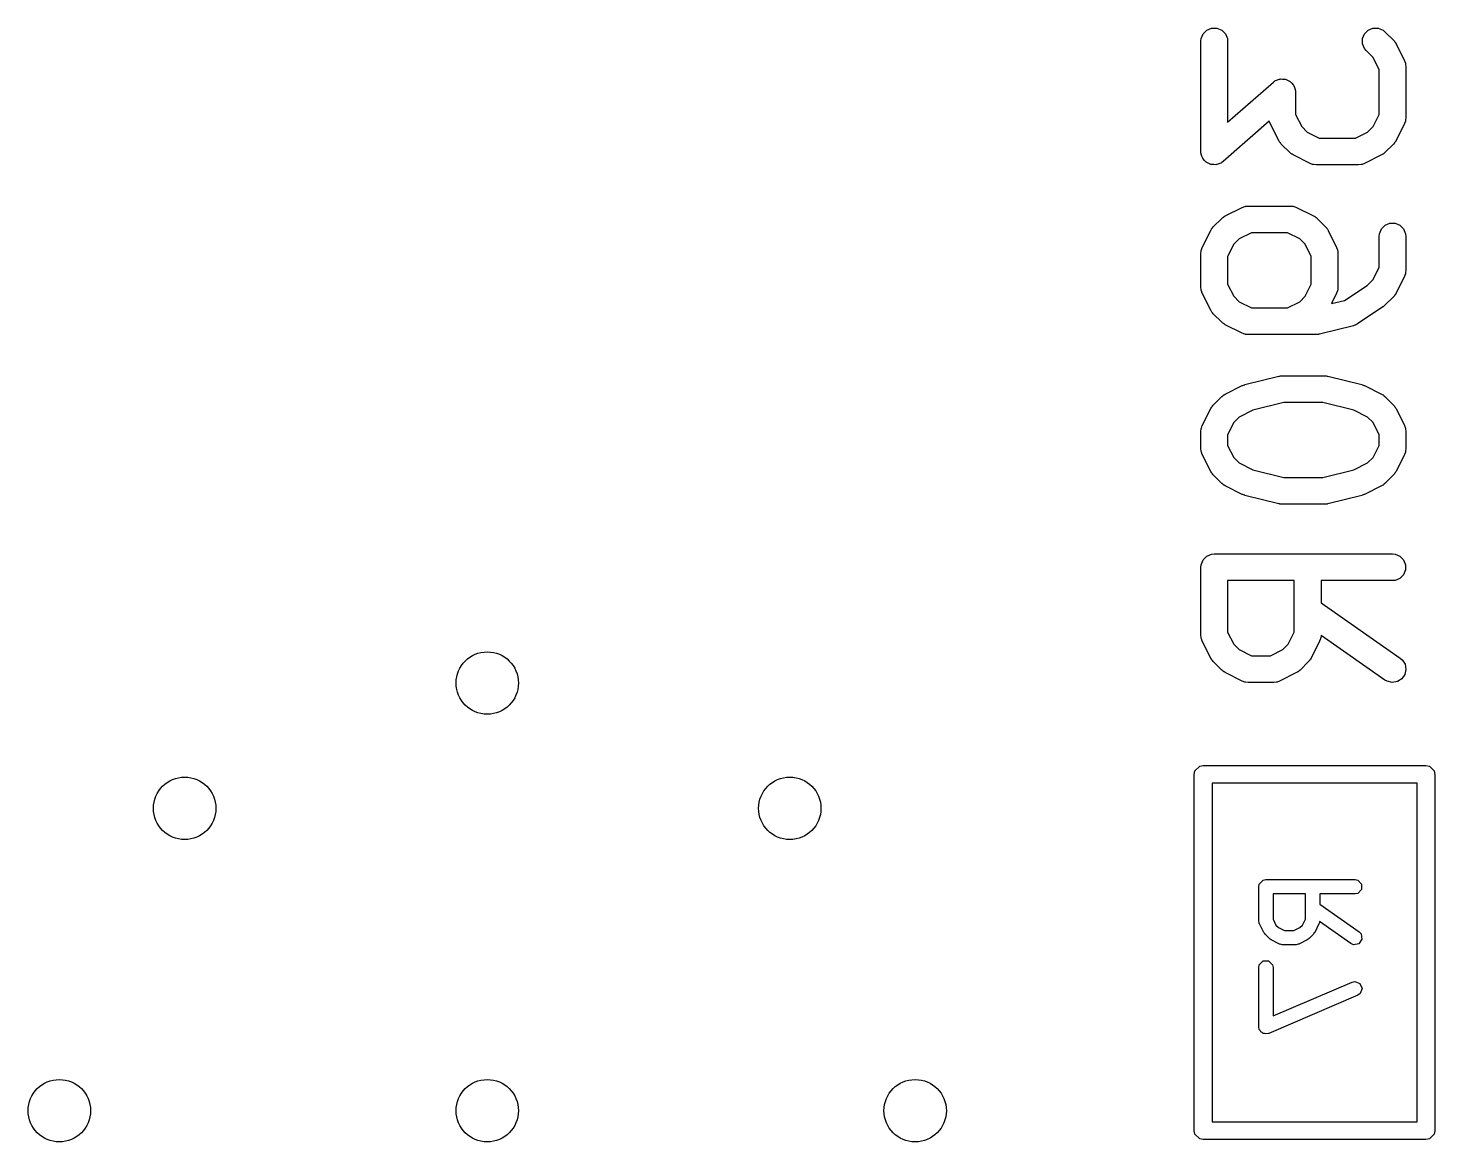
# Model space of a CAD drawing. Extents: x 0.25 to 2.5, y 0.08 to 2.24.
# Drawn here: x 0.2986 to 0.6093, y 1.9931 to 2.2392 of the extents above; entities that cross this region are included whole.
import ezdxf

# ---------------------------------------------------------------- set-up
doc = ezdxf.new("R2010")
doc.units = 0
doc.header["$MEASUREMENT"] = 0
doc.layers.add('BLACK', color=7, linetype='CONTINUOUS')

msp = doc.modelspace()

# ---------------------------------------------------------------- linework, layer by layer
at = {"layer": 'BLACK', "linetype": 'CONTINUOUS'}
for p, q in [((0.55758, 2.2363), (0.55764, 2.23688)), ((0.55764, 2.23688), (0.55808, 2.23794)), ((0.55808, 2.23794), (0.5589, 2.23876)), ((0.5589, 2.23876), (0.55996, 2.2392)), ((0.55996, 2.2392), (0.56111, 2.2392)), ((0.56111, 2.2392), (0.56218, 2.23876)), ((0.56218, 2.23876), (0.56299, 2.23794)), ((0.56299, 2.23794), (0.56343, 2.23688)), ((0.56343, 2.23688), (0.56349, 2.2363)), ((0.59326, 2.23688), (0.5937, 2.23794)), ((0.59326, 2.23573), (0.59326, 2.23688)), ((0.5937, 2.23794), (0.59452, 2.23876)), ((0.59452, 2.23876), (0.59558, 2.2392)), ((0.59558, 2.2392), (0.59673, 2.2392)), ((0.59673, 2.2392), (0.5978, 2.23876)), ((0.5978, 2.23876), (0.59824, 2.23839)), ((0.59824, 2.23839), (0.60012, 2.23652)), ((0.55758, 2.21193), (0.55758, 2.2363)), ((0.56349, 2.2363), (0.56349, 2.21844)), ((0.5937, 2.23466), (0.59326, 2.23573)), ((0.59407, 2.23422), (0.5937, 2.23466)), ((0.5956, 2.23268), (0.59407, 2.23422)), ((0.60012, 2.23652), (0.60031, 2.23629)), ((0.60031, 2.23629), (0.60036, 2.23624)), ((0.60036, 2.23624), (0.60042, 2.23615)), ((0.60042, 2.23615), (0.60049, 2.23607)), ((0.60049, 2.23607), (0.60052, 2.236)), ((0.60052, 2.236), (0.60067, 2.23575)), ((0.60067, 2.23575), (0.60255, 2.232)), ((0.59695, 2.22998), (0.5956, 2.23268)), ((0.60255, 2.232), (0.60275, 2.23146)), ((0.60275, 2.23146), (0.60276, 2.23135)), ((0.60276, 2.23135), (0.6028, 2.23126)), ((0.6028, 2.23126), (0.60286, 2.23068)), ((0.60286, 2.23068), (0.60286, 2.21943)), ((0.56349, 2.21844), (0.57359, 2.22728)), ((0.57359, 2.22728), (0.57384, 2.22746)), ((0.57384, 2.22746), (0.57389, 2.22751)), ((0.57389, 2.22751), (0.57395, 2.22753)), ((0.57395, 2.22753), (0.57406, 2.22761)), ((0.57406, 2.22761), (0.57451, 2.22777)), ((0.57451, 2.22777), (0.57496, 2.22795)), ((0.57496, 2.22795), (0.57506, 2.22795)), ((0.57506, 2.22795), (0.57515, 2.22798)), ((0.57515, 2.22798), (0.57563, 2.22795)), ((0.57563, 2.22795), (0.57611, 2.22795)), ((0.57611, 2.22795), (0.5762, 2.22791)), ((0.5762, 2.22791), (0.5763, 2.22791)), ((0.5763, 2.22791), (0.57673, 2.22769)), ((0.57673, 2.22769), (0.57717, 2.22751)), ((0.57717, 2.22751), (0.57725, 2.22744)), ((0.57725, 2.22744), (0.57733, 2.2274)), ((0.57733, 2.2274), (0.57765, 2.22703)), ((0.59695, 2.22013), (0.59695, 2.22998)), ((0.57765, 2.22703), (0.57799, 2.2267)), ((0.57799, 2.2267), (0.57803, 2.2266)), ((0.57803, 2.2266), (0.57809, 2.22653)), ((0.57809, 2.22653), (0.57825, 2.22607)), ((0.57825, 2.22607), (0.57843, 2.22563)), ((0.57843, 2.22563), (0.57844, 2.22549)), ((0.57844, 2.22549), (0.57846, 2.22544)), ((0.57846, 2.22544), (0.57846, 2.22536)), ((0.57846, 2.22536), (0.57849, 2.22506)), ((0.57849, 2.22506), (0.57849, 2.22013)), ((0.57269, 2.21864), (0.56248, 2.20971)), ((0.57289, 2.21811), (0.57269, 2.21864)), ((0.57477, 2.21436), (0.57289, 2.21811)), ((0.57849, 2.22013), (0.57984, 2.21743)), ((0.5956, 2.21743), (0.59695, 2.22013)), ((0.60255, 2.21811), (0.60067, 2.21436)), ((0.60275, 2.21865), (0.60255, 2.21811)), ((0.60276, 2.21876), (0.60275, 2.21865)), ((0.6028, 2.21885), (0.60276, 2.21876)), ((0.60286, 2.21943), (0.6028, 2.21885)), ((0.57984, 2.21743), (0.58103, 2.21623)), ((0.58103, 2.21623), (0.58373, 2.21488)), ((0.58373, 2.21488), (0.59171, 2.21488)), ((0.59171, 2.21488), (0.59441, 2.21623)), ((0.59441, 2.21623), (0.5956, 2.21743)), ((0.55761, 2.21163), (0.55758, 2.21193)), ((0.57492, 2.21411), (0.57477, 2.21436)), ((0.57495, 2.21404), (0.57492, 2.21411)), ((0.57502, 2.21396), (0.57495, 2.21404)), ((0.57508, 2.21387), (0.57502, 2.21396)), ((0.57514, 2.21382), (0.57508, 2.21387)), ((0.57532, 2.21359), (0.57514, 2.21382)), ((0.5772, 2.21172), (0.57532, 2.21359)), ((0.57742, 2.21153), (0.5772, 2.21172)), ((0.59824, 2.21172), (0.59802, 2.21153)), ((0.60012, 2.21359), (0.59824, 2.21172)), ((0.60031, 2.21382), (0.60012, 2.21359)), ((0.60036, 2.21387), (0.60031, 2.21382)), ((0.60042, 2.21396), (0.60036, 2.21387)), ((0.60049, 2.21404), (0.60042, 2.21396)), ((0.60052, 2.21411), (0.60049, 2.21404)), ((0.60067, 2.21436), (0.60052, 2.21411)), ((0.55761, 2.21155), (0.55761, 2.21163)), ((0.55763, 2.2115), (0.55761, 2.21155)), ((0.55764, 2.21136), (0.55763, 2.2115)), ((0.55782, 2.21091), (0.55764, 2.21136)), ((0.55798, 2.21046), (0.55782, 2.21091)), ((0.55804, 2.21038), (0.55798, 2.21046)), ((0.55808, 2.21029), (0.55804, 2.21038)), ((0.55842, 2.20995), (0.55808, 2.21029)), ((0.55874, 2.20959), (0.55842, 2.20995)), ((0.55883, 2.20955), (0.55874, 2.20959)), ((0.5589, 2.20948), (0.55883, 2.20955)), ((0.55934, 2.20929), (0.5589, 2.20948)), ((0.55977, 2.20908), (0.55934, 2.20929)), ((0.55987, 2.20907), (0.55977, 2.20908)), ((0.55996, 2.20904), (0.55987, 2.20907)), ((0.56044, 2.20904), (0.55996, 2.20904)), ((0.56092, 2.209), (0.56044, 2.20904)), ((0.56101, 2.20904), (0.56092, 2.209)), ((0.56111, 2.20904), (0.56101, 2.20904)), ((0.56156, 2.20922), (0.56111, 2.20904)), ((0.56201, 2.20937), (0.56156, 2.20922)), ((0.56212, 2.20946), (0.56201, 2.20937)), ((0.56218, 2.20948), (0.56212, 2.20946)), ((0.56223, 2.20953), (0.56218, 2.20948)), ((0.56248, 2.20971), (0.56223, 2.20953)), ((0.57747, 2.21147), (0.57742, 2.21153)), ((0.57756, 2.21142), (0.57747, 2.21147)), ((0.57764, 2.21135), (0.57756, 2.21142)), ((0.57772, 2.21132), (0.57764, 2.21135)), ((0.57796, 2.21117), (0.57772, 2.21132)), ((0.58171, 2.20929), (0.57796, 2.21117)), ((0.58225, 2.20908), (0.58171, 2.20929)), ((0.58236, 2.20908), (0.58225, 2.20908)), ((0.58246, 2.20904), (0.58236, 2.20908)), ((0.58303, 2.20898), (0.58246, 2.20904)), ((0.59241, 2.20898), (0.58303, 2.20898)), ((0.59298, 2.20904), (0.59241, 2.20898)), ((0.59308, 2.20908), (0.59298, 2.20904)), ((0.59319, 2.20908), (0.59308, 2.20908)), ((0.59373, 2.20929), (0.59319, 2.20908)), ((0.59748, 2.21117), (0.59373, 2.20929)), ((0.59773, 2.21132), (0.59748, 2.21117)), ((0.5978, 2.21135), (0.59773, 2.21132)), ((0.59788, 2.21142), (0.5978, 2.21135)), ((0.59797, 2.21147), (0.59788, 2.21142)), ((0.59802, 2.21153), (0.59797, 2.21147)), ((0.56297, 2.1977), (0.56671, 2.19957)), ((0.56671, 2.19957), (0.56726, 2.19978)), ((0.56726, 2.19978), (0.56736, 2.19979)), ((0.56736, 2.19979), (0.56746, 2.19983)), ((0.56746, 2.19983), (0.56804, 2.19989)), ((0.56804, 2.19989), (0.57741, 2.19989)), ((0.57741, 2.19989), (0.57799, 2.19983)), ((0.57799, 2.19983), (0.57808, 2.19979)), ((0.57808, 2.19979), (0.57819, 2.19978)), ((0.57819, 2.19978), (0.57873, 2.19957)), ((0.57873, 2.19957), (0.58248, 2.1977)), ((0.56032, 2.19527), (0.5622, 2.19715)), ((0.5622, 2.19715), (0.56242, 2.19733)), ((0.56242, 2.19733), (0.56248, 2.19739)), ((0.56248, 2.19739), (0.56256, 2.19745)), ((0.56256, 2.19745), (0.56265, 2.19751)), ((0.56265, 2.19751), (0.56272, 2.19754)), ((0.56272, 2.19754), (0.56297, 2.1977)), ((0.58248, 2.1977), (0.58273, 2.19754)), ((0.58273, 2.19754), (0.5828, 2.19751)), ((0.5828, 2.19751), (0.58288, 2.19745)), ((0.58288, 2.19745), (0.58297, 2.19739)), ((0.58297, 2.19739), (0.58302, 2.19733)), ((0.58302, 2.19733), (0.58325, 2.19715)), ((0.58325, 2.19715), (0.58512, 2.19527)), ((0.5579, 2.19076), (0.55977, 2.1945)), ((0.55977, 2.1945), (0.55993, 2.19475)), ((0.55993, 2.19475), (0.55996, 2.19482)), ((0.55996, 2.19482), (0.56002, 2.19491)), ((0.56002, 2.19491), (0.56008, 2.19499)), ((0.56008, 2.19499), (0.56014, 2.19505)), ((0.56014, 2.19505), (0.56032, 2.19527)), ((0.56873, 2.19398), (0.56603, 2.19263)), ((0.57671, 2.19398), (0.56873, 2.19398)), ((0.57941, 2.19263), (0.57671, 2.19398)), ((0.58512, 2.19527), (0.58531, 2.19505)), ((0.58531, 2.19505), (0.58537, 2.19499)), ((0.58537, 2.19499), (0.58542, 2.19491)), ((0.58542, 2.19491), (0.58549, 2.19482)), ((0.58549, 2.19482), (0.58552, 2.19475)), ((0.58552, 2.19475), (0.58567, 2.1945)), ((0.58567, 2.1945), (0.58755, 2.19076)), ((0.59695, 2.19318), (0.59701, 2.19376)), ((0.59695, 2.18638), (0.59695, 2.19318)), ((0.59701, 2.19376), (0.59745, 2.19482)), ((0.59745, 2.19482), (0.59827, 2.19564)), ((0.59827, 2.19564), (0.59933, 2.19608)), ((0.59933, 2.19608), (0.60048, 2.19608)), ((0.60048, 2.19608), (0.60155, 2.19564)), ((0.60155, 2.19564), (0.60236, 2.19482)), ((0.60236, 2.19482), (0.6028, 2.19376)), ((0.6028, 2.19376), (0.60286, 2.19318)), ((0.60286, 2.19318), (0.60286, 2.18569)), ((0.55758, 2.18943), (0.55764, 2.19001)), ((0.55764, 2.19001), (0.55768, 2.19011)), ((0.55768, 2.19011), (0.55769, 2.19021)), ((0.55769, 2.19021), (0.5579, 2.19076)), ((0.56484, 2.19143), (0.56349, 2.18874)), ((0.56603, 2.19263), (0.56484, 2.19143)), ((0.58061, 2.19143), (0.57941, 2.19263)), ((0.58196, 2.18874), (0.58061, 2.19143)), ((0.58755, 2.19076), (0.58776, 2.19021)), ((0.58776, 2.19021), (0.58776, 2.19011)), ((0.58776, 2.19011), (0.5878, 2.19001)), ((0.5878, 2.19001), (0.58786, 2.18943)), ((0.55758, 2.18194), (0.55758, 2.18943)), ((0.56349, 2.18874), (0.56349, 2.18263)), ((0.58196, 2.18263), (0.58196, 2.18874)), ((0.58786, 2.18943), (0.58786, 2.18194)), ((0.5956, 2.18368), (0.59695, 2.18638)), ((0.60255, 2.18436), (0.60067, 2.18061)), ((0.60275, 2.18491), (0.60255, 2.18436)), ((0.60276, 2.18501), (0.60275, 2.18491)), ((0.6028, 2.18511), (0.60276, 2.18501)), ((0.60286, 2.18569), (0.6028, 2.18511)), ((0.55764, 2.18136), (0.55758, 2.18194)), ((0.55768, 2.18126), (0.55764, 2.18136)), ((0.55769, 2.18116), (0.55768, 2.18126)), ((0.5579, 2.18061), (0.55769, 2.18116)), ((0.56349, 2.18263), (0.56484, 2.17994)), ((0.58061, 2.17994), (0.58196, 2.18263)), ((0.58776, 2.18116), (0.58755, 2.18061)), ((0.5878, 2.18136), (0.58776, 2.18126)), ((0.58776, 2.18126), (0.58776, 2.18116)), ((0.58786, 2.18194), (0.5878, 2.18136)), ((0.58932, 2.17905), (0.59428, 2.18236)), ((0.59428, 2.18236), (0.5956, 2.18368)), ((0.55977, 2.17687), (0.5579, 2.18061)), ((0.56484, 2.17994), (0.56603, 2.17874)), ((0.56603, 2.17874), (0.56873, 2.17739)), ((0.57671, 2.17739), (0.57941, 2.17874)), ((0.57941, 2.17874), (0.58061, 2.17994)), ((0.58755, 2.18061), (0.5864, 2.17832)), ((0.5864, 2.17832), (0.58932, 2.17905)), ((0.59779, 2.1776), (0.59217, 2.17385)), ((0.5978, 2.17761), (0.59779, 2.1776)), ((0.59802, 2.17779), (0.5978, 2.17761)), ((0.5978, 2.17761), (0.5978, 2.17761)), ((0.59824, 2.17797), (0.59802, 2.17779)), ((0.60012, 2.17985), (0.59824, 2.17797)), ((0.59824, 2.17797), (0.59824, 2.17797)), ((0.59824, 2.17797), (0.59824, 2.17797)), ((0.60031, 2.18007), (0.60012, 2.17985)), ((0.60036, 2.18013), (0.60031, 2.18007)), ((0.60042, 2.18021), (0.60036, 2.18013)), ((0.60049, 2.1803), (0.60042, 2.18021)), ((0.60052, 2.18037), (0.60049, 2.1803)), ((0.60067, 2.18061), (0.60052, 2.18037)), ((0.55993, 2.17662), (0.55977, 2.17687)), ((0.55996, 2.17655), (0.55993, 2.17662)), ((0.56002, 2.17646), (0.55996, 2.17655)), ((0.56008, 2.17638), (0.56002, 2.17646)), ((0.56014, 2.17632), (0.56008, 2.17638)), ((0.56032, 2.1761), (0.56014, 2.17632)), ((0.5622, 2.17422), (0.56032, 2.1761)), ((0.56873, 2.17739), (0.57671, 2.17739)), ((0.56242, 2.17404), (0.5622, 2.17422)), ((0.56248, 2.17398), (0.56242, 2.17404)), ((0.56256, 2.17392), (0.56248, 2.17398)), ((0.56265, 2.17386), (0.56256, 2.17392)), ((0.56272, 2.17383), (0.56265, 2.17386)), ((0.56297, 2.17367), (0.56272, 2.17383)), ((0.56671, 2.1718), (0.56297, 2.17367)), ((0.56726, 2.17159), (0.56671, 2.1718)), ((0.56736, 2.17158), (0.56726, 2.17159)), ((0.56746, 2.17154), (0.56736, 2.17158)), ((0.56804, 2.17148), (0.56746, 2.17154)), ((0.58303, 2.17148), (0.56804, 2.17148)), ((0.58313, 2.17149), (0.58303, 2.17148)), ((0.58318, 2.17149), (0.58313, 2.17149)), ((0.58339, 2.17152), (0.58318, 2.17149)), ((0.58361, 2.17154), (0.58339, 2.17152)), ((0.58365, 2.17156), (0.58361, 2.17154)), ((0.58375, 2.17157), (0.58365, 2.17156)), ((0.59125, 2.17345), (0.58375, 2.17157)), ((0.59159, 2.17357), (0.59125, 2.17345)), ((0.59166, 2.17358), (0.59159, 2.17357)), ((0.59172, 2.17362), (0.59166, 2.17358)), ((0.59179, 2.17364), (0.59172, 2.17362)), ((0.59185, 2.17368), (0.59179, 2.17364)), ((0.59217, 2.17385), (0.59185, 2.17368)), ((0.56732, 2.16043), (0.57482, 2.1623)), ((0.57482, 2.1623), (0.57492, 2.16232)), ((0.57492, 2.16232), (0.57496, 2.16233)), ((0.57496, 2.16233), (0.57518, 2.16236)), ((0.57518, 2.16236), (0.57539, 2.16239)), ((0.57539, 2.16239), (0.57543, 2.16238)), ((0.57543, 2.16238), (0.57553, 2.16239)), ((0.57553, 2.16239), (0.58491, 2.16239)), ((0.58491, 2.16239), (0.58501, 2.16238)), ((0.58501, 2.16238), (0.58505, 2.16239)), ((0.58505, 2.16239), (0.58527, 2.16236)), ((0.58527, 2.16236), (0.58548, 2.16233)), ((0.58548, 2.16233), (0.58552, 2.16232)), ((0.58552, 2.16232), (0.58562, 2.1623)), ((0.58562, 2.1623), (0.59312, 2.16043)), ((0.56297, 2.15833), (0.56671, 2.1602)), ((0.56671, 2.1602), (0.56676, 2.16022)), ((0.56676, 2.16022), (0.56677, 2.16023)), ((0.56677, 2.16023), (0.56702, 2.16032)), ((0.56702, 2.16032), (0.56726, 2.16041)), ((0.56726, 2.16041), (0.56728, 2.16041)), ((0.56728, 2.16041), (0.56732, 2.16043)), ((0.59312, 2.16043), (0.59317, 2.16041)), ((0.59317, 2.16041), (0.59319, 2.16041)), ((0.59319, 2.16041), (0.59343, 2.16032)), ((0.59343, 2.16032), (0.59367, 2.16023)), ((0.59367, 2.16023), (0.59369, 2.16022)), ((0.59369, 2.16022), (0.59373, 2.1602)), ((0.59373, 2.1602), (0.59748, 2.15833)), ((0.56014, 2.15568), (0.56032, 2.1559)), ((0.56032, 2.1559), (0.5622, 2.15778)), ((0.5622, 2.15778), (0.56242, 2.15796)), ((0.56242, 2.15796), (0.56248, 2.15802)), ((0.56248, 2.15802), (0.56256, 2.15808)), ((0.56256, 2.15808), (0.56265, 2.15814)), ((0.56265, 2.15814), (0.56272, 2.15817)), ((0.56272, 2.15817), (0.56297, 2.15833)), ((0.5759, 2.15649), (0.56907, 2.15478)), ((0.58454, 2.15649), (0.5759, 2.15649)), ((0.59138, 2.15478), (0.58454, 2.15649)), ((0.59748, 2.15833), (0.59773, 2.15817)), ((0.59773, 2.15817), (0.5978, 2.15814)), ((0.5978, 2.15814), (0.59788, 2.15808)), ((0.59788, 2.15808), (0.59797, 2.15802)), ((0.59797, 2.15802), (0.59802, 2.15796)), ((0.59802, 2.15796), (0.59824, 2.15778)), ((0.59824, 2.15778), (0.60012, 2.1559)), ((0.60012, 2.1559), (0.60031, 2.15568)), ((0.5579, 2.15138), (0.55977, 2.15513)), ((0.55977, 2.15513), (0.55993, 2.15538)), ((0.55993, 2.15538), (0.55996, 2.15545)), ((0.55996, 2.15545), (0.56002, 2.15554)), ((0.56002, 2.15554), (0.56008, 2.15562)), ((0.56008, 2.15562), (0.56014, 2.15568)), ((0.56603, 2.15326), (0.56484, 2.15206)), ((0.56907, 2.15478), (0.56603, 2.15326)), ((0.59441, 2.15326), (0.59138, 2.15478)), ((0.5956, 2.15206), (0.59441, 2.15326)), ((0.60031, 2.15568), (0.60036, 2.15562)), ((0.60036, 2.15562), (0.60042, 2.15554)), ((0.60042, 2.15554), (0.60049, 2.15545)), ((0.60049, 2.15545), (0.60052, 2.15538)), ((0.60052, 2.15538), (0.60067, 2.15513)), ((0.60067, 2.15513), (0.60255, 2.15138)), ((0.55758, 2.15006), (0.55764, 2.15064)), ((0.55758, 2.14631), (0.55758, 2.15006)), ((0.55764, 2.15064), (0.55768, 2.15074)), ((0.55768, 2.15074), (0.55769, 2.15084)), ((0.55769, 2.15084), (0.5579, 2.15138)), ((0.56484, 2.15206), (0.56349, 2.14937)), ((0.59695, 2.14937), (0.5956, 2.15206)), ((0.60255, 2.15138), (0.60275, 2.15084)), ((0.60275, 2.15084), (0.60276, 2.15074)), ((0.60276, 2.15074), (0.6028, 2.15064)), ((0.6028, 2.15064), (0.60286, 2.15006)), ((0.60286, 2.15006), (0.60286, 2.14631)), ((0.56349, 2.14937), (0.56349, 2.14701)), ((0.56349, 2.14701), (0.56484, 2.14431)), ((0.5956, 2.14431), (0.59695, 2.14701)), ((0.59695, 2.14701), (0.59695, 2.14937)), ((0.55764, 2.14574), (0.55758, 2.14631)), ((0.55768, 2.14564), (0.55764, 2.14574)), ((0.55769, 2.14554), (0.55768, 2.14564)), ((0.5579, 2.14499), (0.55769, 2.14554)), ((0.55977, 2.14124), (0.5579, 2.14499)), ((0.56484, 2.14431), (0.56603, 2.14312)), ((0.59441, 2.14312), (0.5956, 2.14431)), ((0.60255, 2.14499), (0.60067, 2.14124)), ((0.60275, 2.14554), (0.60255, 2.14499)), ((0.60276, 2.14564), (0.60275, 2.14554)), ((0.6028, 2.14574), (0.60276, 2.14564)), ((0.60286, 2.14631), (0.6028, 2.14574)), ((0.55993, 2.141), (0.55977, 2.14124)), ((0.55996, 2.14092), (0.55993, 2.141)), ((0.56002, 2.14084), (0.55996, 2.14092)), ((0.56008, 2.14076), (0.56002, 2.14084)), ((0.56014, 2.1407), (0.56008, 2.14076)), ((0.56032, 2.14048), (0.56014, 2.1407)), ((0.5622, 2.1386), (0.56032, 2.14048)), ((0.56603, 2.14312), (0.56907, 2.1416)), ((0.56907, 2.1416), (0.5759, 2.13989)), ((0.58454, 2.13989), (0.59138, 2.1416)), ((0.59138, 2.1416), (0.59441, 2.14312)), ((0.60012, 2.14048), (0.59824, 2.1386)), ((0.60031, 2.1407), (0.60012, 2.14048)), ((0.60036, 2.14076), (0.60031, 2.1407)), ((0.60042, 2.14084), (0.60036, 2.14076)), ((0.60049, 2.14092), (0.60042, 2.14084)), ((0.60052, 2.141), (0.60049, 2.14092)), ((0.60067, 2.14124), (0.60052, 2.141)), ((0.56242, 2.13842), (0.5622, 2.1386)), ((0.56248, 2.13836), (0.56242, 2.13842)), ((0.56256, 2.1383), (0.56248, 2.13836)), ((0.56265, 2.13824), (0.56256, 2.1383)), ((0.56272, 2.13821), (0.56265, 2.13824)), ((0.56297, 2.13805), (0.56272, 2.13821)), ((0.56671, 2.13617), (0.56297, 2.13805)), ((0.5759, 2.13989), (0.58454, 2.13989)), ((0.59748, 2.13805), (0.59373, 2.13617)), ((0.59773, 2.13821), (0.59748, 2.13805)), ((0.5978, 2.13824), (0.59773, 2.13821)), ((0.59788, 2.1383), (0.5978, 2.13824)), ((0.59797, 2.13836), (0.59788, 2.1383)), ((0.59802, 2.13842), (0.59797, 2.13836)), ((0.59824, 2.1386), (0.59802, 2.13842)), ((0.56676, 2.13616), (0.56671, 2.13617)), ((0.56677, 2.13615), (0.56676, 2.13616)), ((0.56702, 2.13606), (0.56677, 2.13615)), ((0.56726, 2.13597), (0.56702, 2.13606)), ((0.56728, 2.13597), (0.56726, 2.13597)), ((0.56732, 2.13595), (0.56728, 2.13597)), ((0.57482, 2.13408), (0.56732, 2.13595)), ((0.57492, 2.13406), (0.57482, 2.13408)), ((0.57496, 2.13405), (0.57492, 2.13406)), ((0.57518, 2.13402), (0.57496, 2.13405)), ((0.58548, 2.13405), (0.58527, 2.13402)), ((0.58552, 2.13406), (0.58548, 2.13405)), ((0.58562, 2.13408), (0.58552, 2.13406)), ((0.59312, 2.13595), (0.58562, 2.13408)), ((0.59317, 2.13597), (0.59312, 2.13595)), ((0.59319, 2.13597), (0.59317, 2.13597)), ((0.59343, 2.13606), (0.59319, 2.13597)), ((0.59367, 2.13615), (0.59343, 2.13606)), ((0.59369, 2.13616), (0.59367, 2.13615)), ((0.59373, 2.13617), (0.59369, 2.13616)), ((0.57539, 2.13399), (0.57518, 2.13402)), ((0.57543, 2.134), (0.57539, 2.13399)), ((0.57553, 2.13399), (0.57543, 2.134)), ((0.58491, 2.13399), (0.57553, 2.13399)), ((0.58501, 2.134), (0.58491, 2.13399)), ((0.58505, 2.13399), (0.58501, 2.134)), ((0.58527, 2.13402), (0.58505, 2.13399)), ((0.55764, 2.12064), (0.55808, 2.12171)), ((0.55808, 2.12171), (0.5589, 2.12252)), ((0.5589, 2.12252), (0.55996, 2.12296)), ((0.55996, 2.12296), (0.56054, 2.12302)), ((0.56054, 2.12302), (0.59991, 2.12302)), ((0.59991, 2.12302), (0.60048, 2.12296)), ((0.60048, 2.12296), (0.60155, 2.12252)), ((0.60155, 2.12252), (0.60236, 2.12171)), ((0.60236, 2.12171), (0.6028, 2.12064)), ((0.55758, 2.12007), (0.55764, 2.12064)), ((0.55758, 2.10507), (0.55758, 2.12007)), ((0.6028, 2.11949), (0.60236, 2.11843)), ((0.6028, 2.12064), (0.6028, 2.11949)), ((0.57821, 2.11712), (0.56349, 2.11712)), ((0.56349, 2.11712), (0.56349, 2.10577)), ((0.57821, 2.10577), (0.57821, 2.11712)), ((0.59991, 2.11712), (0.58411, 2.11712)), ((0.58411, 2.11712), (0.58411, 2.11223)), ((0.60048, 2.11717), (0.59991, 2.11712)), ((0.60155, 2.11761), (0.60048, 2.11717)), ((0.60236, 2.11843), (0.60155, 2.11761)), ((0.58411, 2.11223), (0.6016, 2.09999)), ((0.55764, 2.10449), (0.55758, 2.10507)), ((0.55768, 2.1044), (0.55764, 2.10449)), ((0.55769, 2.10429), (0.55768, 2.1044)), ((0.5579, 2.10375), (0.55769, 2.10429)), ((0.55977, 2.1), (0.5579, 2.10375)), ((0.56349, 2.10577), (0.56484, 2.10307)), ((0.56484, 2.10307), (0.56603, 2.10187)), ((0.57566, 2.10187), (0.57686, 2.10307)), ((0.57686, 2.10307), (0.57821, 2.10577)), ((0.5838, 2.10375), (0.58192, 2.1)), ((0.58401, 2.10429), (0.5838, 2.10375)), ((0.58405, 2.10449), (0.58401, 2.1044)), ((0.58401, 2.1044), (0.58401, 2.10429)), ((0.58411, 2.10503), (0.58405, 2.10449)), ((0.59821, 2.09515), (0.58411, 2.10503)), ((0.55993, 2.09975), (0.55977, 2.1)), ((0.56603, 2.10187), (0.56873, 2.10052)), ((0.56873, 2.10052), (0.57296, 2.10052)), ((0.57296, 2.10052), (0.57566, 2.10187)), ((0.58192, 2.1), (0.58177, 2.09975)), ((0.6016, 2.09999), (0.60204, 2.09961)), ((0.55996, 2.09968), (0.55993, 2.09975)), ((0.56002, 2.0996), (0.55996, 2.09968)), ((0.56008, 2.09951), (0.56002, 2.0996)), ((0.56014, 2.09946), (0.56008, 2.09951)), ((0.56032, 2.09923), (0.56014, 2.09946)), ((0.5622, 2.09736), (0.56032, 2.09923)), ((0.56242, 2.09717), (0.5622, 2.09736)), ((0.56248, 2.09711), (0.56242, 2.09717)), ((0.56256, 2.09706), (0.56248, 2.09711)), ((0.56265, 2.09699), (0.56256, 2.09706)), ((0.56272, 2.09696), (0.56265, 2.09699)), ((0.56297, 2.0968), (0.56272, 2.09696)), ((0.56671, 2.09493), (0.56297, 2.0968)), ((0.57873, 2.0968), (0.57498, 2.09493)), ((0.57898, 2.09696), (0.57873, 2.0968)), ((0.57905, 2.09699), (0.57898, 2.09696)), ((0.57913, 2.09706), (0.57905, 2.09699)), ((0.57922, 2.09711), (0.57913, 2.09706)), ((0.57927, 2.09717), (0.57922, 2.09711)), ((0.5795, 2.09736), (0.57927, 2.09717)), ((0.58137, 2.09923), (0.5795, 2.09736)), ((0.58156, 2.09946), (0.58137, 2.09923)), ((0.58162, 2.09951), (0.58156, 2.09946)), ((0.58167, 2.0996), (0.58162, 2.09951)), ((0.58174, 2.09968), (0.58167, 2.0996)), ((0.58177, 2.09975), (0.58174, 2.09968)), ((0.60204, 2.09961), (0.60266, 2.09864)), ((0.60286, 2.09751), (0.60261, 2.09638)), ((0.60266, 2.09864), (0.60286, 2.09751)), ((0.56726, 2.09472), (0.56671, 2.09493)), ((0.56736, 2.09472), (0.56726, 2.09472)), ((0.56746, 2.09468), (0.56736, 2.09472)), ((0.56804, 2.09462), (0.56746, 2.09468)), ((0.57366, 2.09462), (0.56804, 2.09462)), ((0.57424, 2.09468), (0.57366, 2.09462)), ((0.57433, 2.09472), (0.57424, 2.09468)), ((0.57444, 2.09472), (0.57433, 2.09472)), ((0.57498, 2.09493), (0.57444, 2.09472)), ((0.59872, 2.09487), (0.59821, 2.09515)), ((0.59984, 2.09462), (0.59872, 2.09487)), ((0.60098, 2.09482), (0.59984, 2.09462)), ((0.60195, 2.09544), (0.60098, 2.09482)), ((0.60261, 2.09638), (0.60195, 2.09544)), ((0.5561, 2.07431), (0.55625, 2.07506)), ((0.55625, 2.07506), (0.55732, 2.07613)), ((0.55732, 2.07613), (0.55807, 2.07628)), ((0.55807, 2.07628), (0.60728, 2.07628)), ((0.60728, 2.07628), (0.60804, 2.07613)), ((0.60804, 2.07613), (0.6091, 2.07506)), ((0.6091, 2.07506), (0.60925, 2.07431)), ((0.5561, 1.99557), (0.5561, 2.07431)), ((0.56004, 2.07234), (0.56004, 1.99754)), ((0.60531, 2.07234), (0.56004, 2.07234)), ((0.60531, 1.99754), (0.60531, 2.07234)), ((0.60925, 2.07431), (0.60925, 1.99557)), ((0.57048, 2.05007), (0.57133, 2.05093)), ((0.57133, 2.05093), (0.57193, 2.05105)), ((0.57193, 2.05105), (0.59162, 2.05105)), ((0.59162, 2.05105), (0.59222, 2.05093)), ((0.59222, 2.05093), (0.59307, 2.05007)), ((0.57036, 2.04947), (0.57048, 2.05007)), ((0.57036, 2.04197), (0.57036, 2.04947)), ((0.58067, 2.0479), (0.57351, 2.0479)), ((0.57351, 2.0479), (0.57351, 2.04234)), ((0.58067, 2.04234), (0.58067, 2.0479)), ((0.59162, 2.0479), (0.58382, 2.0479)), ((0.58382, 2.0479), (0.58382, 2.0456)), ((0.59222, 2.04802), (0.59162, 2.0479)), ((0.59307, 2.04887), (0.59222, 2.04802)), ((0.59307, 2.05007), (0.59307, 2.04887)), ((0.58382, 2.0456), (0.59252, 2.03951)), ((0.57038, 2.04189), (0.57036, 2.04197)), ((0.57036, 2.04186), (0.57038, 2.04189)), ((0.57043, 2.04162), (0.57036, 2.04186)), ((0.57048, 2.04137), (0.57043, 2.04162)), ((0.57051, 2.04134), (0.57048, 2.04137)), ((0.57053, 2.04127), (0.57051, 2.04134)), ((0.57146, 2.03939), (0.57053, 2.04127)), ((0.57351, 2.04234), (0.57417, 2.04103)), ((0.57417, 2.04103), (0.57474, 2.04045)), ((0.57944, 2.04045), (0.58001, 2.04103)), ((0.58001, 2.04103), (0.58067, 2.04234)), ((0.58365, 2.04127), (0.58272, 2.03939)), ((0.58368, 2.04134), (0.58365, 2.04127)), ((0.5837, 2.04137), (0.58368, 2.04134)), ((0.58375, 2.04162), (0.5837, 2.04137)), ((0.58379, 2.04178), (0.58375, 2.04162)), ((0.59072, 2.03693), (0.58379, 2.04178)), ((0.57162, 2.03919), (0.57146, 2.03939)), ((0.57176, 2.03898), (0.57162, 2.03919)), ((0.5727, 2.03805), (0.57176, 2.03898)), ((0.57291, 2.03791), (0.5727, 2.03805)), ((0.57311, 2.03775), (0.57291, 2.03791)), ((0.57498, 2.03681), (0.57311, 2.03775)), ((0.57474, 2.04045), (0.57606, 2.0398)), ((0.57606, 2.0398), (0.57812, 2.0398)), ((0.57812, 2.0398), (0.57944, 2.04045)), ((0.58108, 2.03775), (0.5792, 2.03681)), ((0.58128, 2.03791), (0.58108, 2.03775)), ((0.58149, 2.03805), (0.58128, 2.03791)), ((0.58242, 2.03898), (0.58149, 2.03805)), ((0.58256, 2.03919), (0.58242, 2.03898)), ((0.58272, 2.03939), (0.58256, 2.03919)), ((0.59316, 2.03788), (0.59247, 2.03689)), ((0.59252, 2.03951), (0.59295, 2.03907)), ((0.59295, 2.03907), (0.59316, 2.03788)), ((0.57506, 2.03679), (0.57498, 2.03681)), ((0.57508, 2.03677), (0.57506, 2.03679)), ((0.57533, 2.03672), (0.57508, 2.03677)), ((0.57557, 2.03665), (0.57533, 2.03672)), ((0.57561, 2.03666), (0.57557, 2.03665)), ((0.57568, 2.03665), (0.57561, 2.03666)), ((0.5785, 2.03665), (0.57568, 2.03665)), ((0.57857, 2.03666), (0.5785, 2.03665)), ((0.57861, 2.03665), (0.57857, 2.03666)), ((0.57885, 2.03672), (0.57861, 2.03665)), ((0.5791, 2.03677), (0.57885, 2.03672)), ((0.57912, 2.03679), (0.5791, 2.03677)), ((0.5792, 2.03681), (0.57912, 2.03679)), ((0.59128, 2.03668), (0.59072, 2.03693)), ((0.59247, 2.03689), (0.59128, 2.03668)), ((0.57036, 2.03166), (0.57048, 2.03226)), ((0.57036, 2.01854), (0.57036, 2.03166)), ((0.57048, 2.03226), (0.57133, 2.03312)), ((0.57133, 2.03312), (0.57254, 2.03312)), ((0.57254, 2.03312), (0.57339, 2.03226)), ((0.57339, 2.03226), (0.57351, 2.03166)), ((0.57351, 2.03166), (0.57351, 2.02093)), ((0.57351, 2.02093), (0.591, 2.02842)), ((0.591, 2.02842), (0.5916, 2.02855)), ((0.5916, 2.02855), (0.59272, 2.0281)), ((0.59224, 2.02553), (0.57256, 2.01709)), ((0.59275, 2.02587), (0.59224, 2.02553)), ((0.59272, 2.0281), (0.59319, 2.02699)), ((0.59319, 2.02699), (0.59275, 2.02587)), ((0.57036, 2.01852), (0.57036, 2.01854)), ((0.57037, 2.0185), (0.57036, 2.01852)), ((0.57036, 2.01852), (0.57036, 2.01852)), ((0.57048, 2.01793), (0.57037, 2.0185)), ((0.57071, 2.01771), (0.57048, 2.01793)), ((0.57084, 2.01741), (0.57071, 2.01771)), ((0.57112, 2.0173), (0.57084, 2.01741)), ((0.57133, 2.01708), (0.57112, 2.0173)), ((0.57165, 2.01708), (0.57133, 2.01708)), ((0.57195, 2.01696), (0.57165, 2.01708)), ((0.57252, 2.01708), (0.57195, 2.01696)), ((0.57254, 2.01708), (0.57252, 2.01708)), ((0.57256, 2.01709), (0.57254, 2.01709)), ((0.57254, 2.01709), (0.57254, 2.01708)), ((0.56004, 1.99754), (0.60531, 1.99754)), ((0.55625, 1.99482), (0.5561, 1.99557)), ((0.55732, 1.99375), (0.55625, 1.99482)), ((0.6091, 1.99482), (0.60804, 1.99375)), ((0.60925, 1.99557), (0.6091, 1.99482)), ((0.55807, 1.9936), (0.55732, 1.99375)), ((0.60728, 1.9936), (0.55807, 1.9936)), ((0.60804, 1.99375), (0.60728, 1.9936))]:
    msp.add_line(p, q, dxfattribs=at)
at = {"layer": 'BLACK'}
for centre in [(0.4, 2.09449), (0.4, 2.09449), (0.33319, 2.06681), (0.33319, 2.06681), (0.46681, 2.06681), (0.46681, 2.06681), (0.30551, 2), (0.30551, 2), (0.4, 2), (0.4, 2), (0.49449, 2), (0.49449, 2)]:
    msp.add_circle(centre, 0.00689, dxfattribs=at)

doc.saveas('drawing.dxf')
